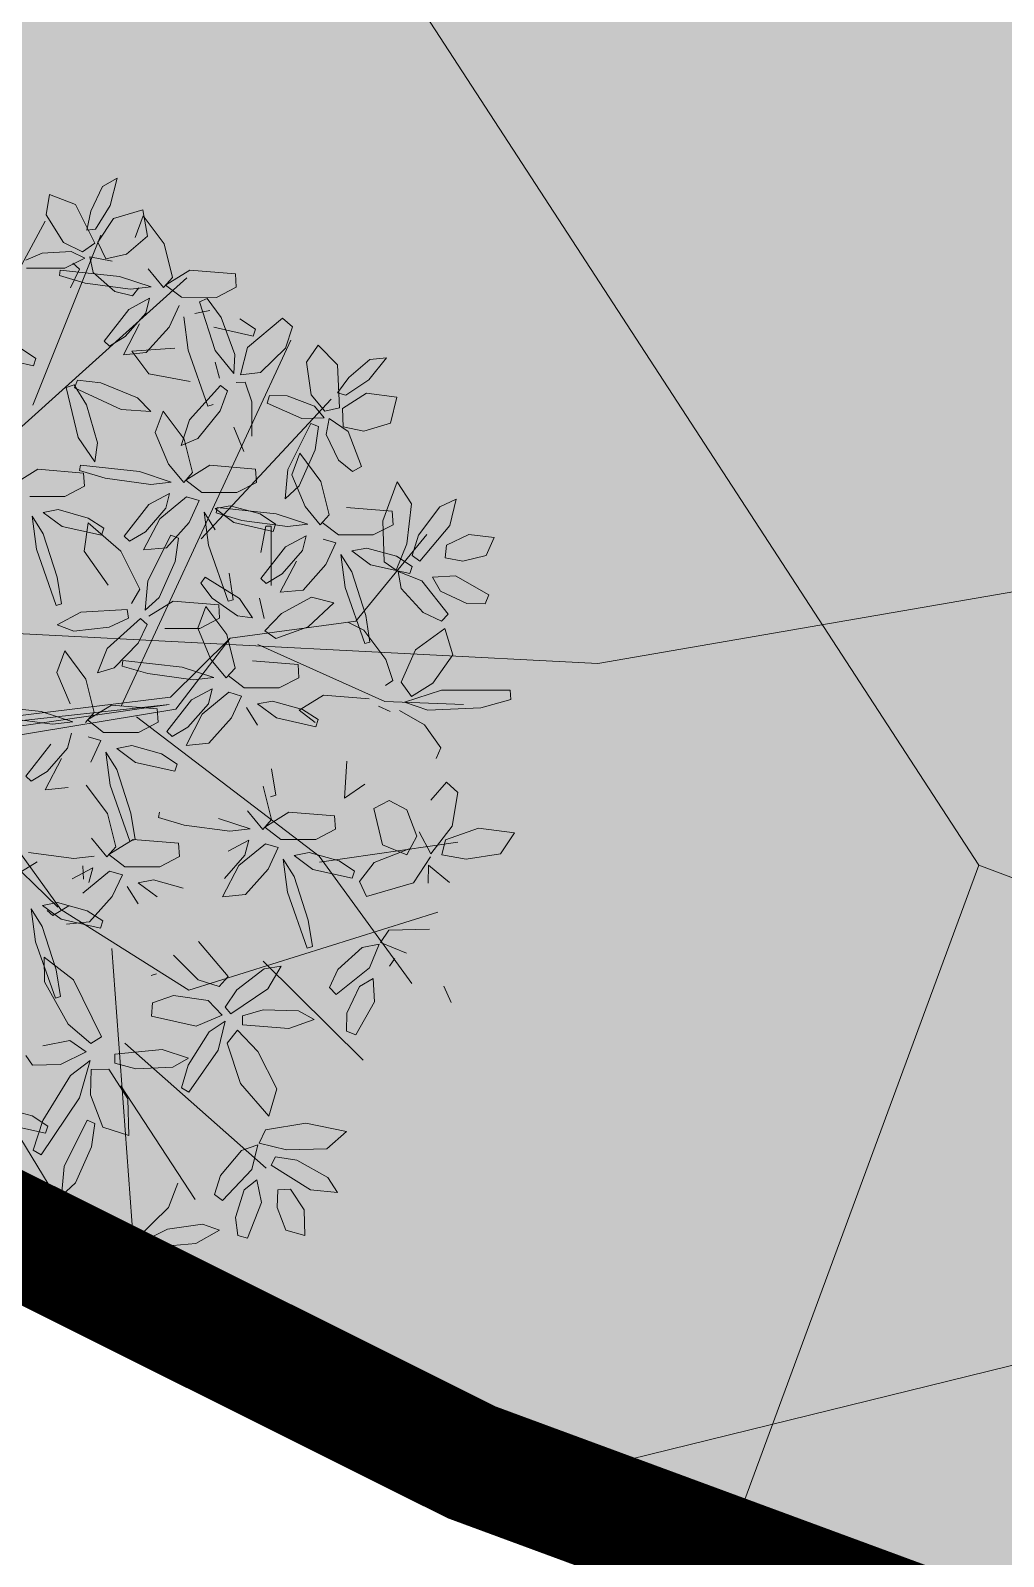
# Model space of a CAD drawing. Header units: inches. Extents: x 218980 to 233865, y 587194 to 599270.
# Drawn here: x 219055.71 to 219063.72, y 587347.69 to 587360.26 of the extents above; entities that cross this region are included whole.
import ezdxf

# ---------------------------------------------------------------- set-up
doc = ezdxf.new("R2010")
doc.units = ezdxf.units.IN
doc.header["$MEASUREMENT"] = 0
for name, pattern in [('01', [0]), ('DASHDOT2', [0.5, 0.25, -0.125, 0, -0.125]), ('State_Boundary_2', [13.5, 5, -1.6, 0.3, -1.6, 5])]:
    doc.linetypes.add(name, pattern=pattern)
doc.layers.get('0').update_dxf_attribs({"lineweight": 0})
for name, color, linetype, lineweight in [('Minor Contour', 250, 'Continuous', 0), ('Planning Boundary', 222, '01', 0), ('Proposed Urban Design', 250, 'Continuous', 0), ('Town Boundary', 220, 'DASHDOT2', 30)]:
    doc.layers.add(name, color=color, linetype=linetype, lineweight=lineweight)
doc.layers.add('Open Space Within Settlement Active', color=7, linetype='01', lineweight=0, true_color=0xb1d336)
doc.layers.add('Open Space Within Settlement Passive', color=7, linetype='01', lineweight=0, true_color=0xcbe279)

# ---------------------------------------------------------------- blocks, each defined once
blk = doc.blocks.new('tree2')
at = {"color": 60}
for p, q in [((325198.994, 3048397.478), (325198.897, 3048397.273)), ((325199.115, 3048397.546), (325198.994, 3048397.478)), ((325199.057, 3048397.322), (325199.115, 3048397.546)), ((325198.529, 3048397.245), (325198.558, 3048397.412)), ((325198.558, 3048397.412), (325198.771, 3048397.329)), ((325198.672, 3048397.017), (325198.529, 3048397.245)), ((325198.771, 3048397.329), (325198.929, 3048397.012)), ((325198.897, 3048397.273), (325198.863, 3048397.119)), ((325198.935, 3048397.127), (325199.057, 3048397.322)), ((325199.084, 3048397.215), (325199.325, 3048397.285)), ((325199.327, 3048397.235), (325199.262, 3048397.058)), ((325199.325, 3048397.285), (325199.364, 3048397.068)), ((325199.501, 3048397.004), (325199.327, 3048397.235)), ((325198.863, 3048397.119), (325198.935, 3048397.127)), ((325198.954, 3048397.018), (325199.084, 3048397.215)), ((325198.83, 3048396.94), (325198.672, 3048397.017)), ((325198.929, 3048397.012), (325198.83, 3048396.94)), ((325199.021, 3048396.882), (325198.954, 3048397.018)), ((325199.364, 3048397.068), (325199.192, 3048396.919)), ((325199.569, 3048396.729), (325199.501, 3048397.004)), ((325198.362, 3048396.87), (325198.496, 3048396.928)), ((325198.496, 3048396.928), (325198.736, 3048396.941)), ((325198.847, 3048396.887), (325198.682, 3048396.804)), ((325198.736, 3048396.941), (325198.847, 3048396.887)), ((325198.749, 3048396.846), (325198.804, 3048396.797)), ((325198.888, 3048396.898), (325199.074, 3048396.863)), ((325198.917, 3048396.768), (325198.888, 3048396.898)), ((325199.192, 3048396.919), (325199.021, 3048396.882)), ((325198.682, 3048396.804), (325198.368, 3048396.805)), ((325198.645, 3048396.789), (325198.639, 3048396.745)), ((325198.639, 3048396.745), (325198.85, 3048396.682)), ((325199.132, 3048396.737), (325198.645, 3048396.789)), ((325198.804, 3048396.797), (325198.731, 3048396.642)), ((325199.096, 3048396.614), (325198.917, 3048396.768)), ((325199.393, 3048396.651), (325199.132, 3048396.737)), ((325199.37, 3048396.799), (325199.496, 3048396.647)), ((325199.496, 3048396.647), (325199.569, 3048396.729)), ((325199.512, 3048396.666), (325199.711, 3048396.789)), ((325199.711, 3048396.789), (325200.087, 3048396.758)), ((325198.85, 3048396.682), (325199.224, 3048396.632)), ((325199.24, 3048396.576), (325199.096, 3048396.614)), ((325199.224, 3048396.632), (325199.393, 3048396.651)), ((325199.292, 3048396.644), (325199.24, 3048396.576)), ((325199.644, 3048396.565), (325199.512, 3048396.666)), ((325199.38, 3048396.557), (325199.211, 3048396.466)), ((325199.349, 3048396.435), (325199.38, 3048396.557)), ((325199.541, 3048396.319), (325199.624, 3048396.498)), ((325199.932, 3048396.564), (325199.644, 3048396.565)), ((325199.791, 3048396.529), (325199.855, 3048396.555)), ((325199.211, 3048396.466), (325199.006, 3048396.205)), ((325199.299, 3048396.348), (325199.165, 3048396.092)), ((325199.181, 3048396.242), (325199.349, 3048396.435)), ((325199.878, 3048396.456), (325199.754, 3048396.432)), ((325199.05, 3048396.163), (325199.181, 3048396.242)), ((325199.353, 3048396.11), (325199.541, 3048396.319)), ((325198.445, 3048396.06), (325198.317, 3048396.145)), ((325199.006, 3048396.205), (325199.05, 3048396.163)), ((325199.165, 3048396.092), (325199.353, 3048396.11)), ((325199.59, 3048396.146), (325199.235, 3048396.122)), ((325199.235, 3048396.122), (325199.374, 3048395.935)), ((325198.102, 3048396.075), (325198.426, 3048396.002)), ((325198.426, 3048396.002), (325198.445, 3048396.06)), ((325198.694, 3048395.823), (325198.76, 3048395.845)), ((325198.76, 3048395.845), (325198.862, 3048395.68)), ((325198.764, 3048395.819), (325198.788, 3048395.884)), ((325198.788, 3048395.884), (325198.98, 3048395.862)), ((325198.98, 3048395.862), (325199.281, 3048395.738)), ((325198.792, 3048395.412), (325198.694, 3048395.823)), ((325199.147, 3048395.64), (325198.764, 3048395.819)), ((325198.862, 3048395.68), (325198.952, 3048395.367)), ((325198.93, 3048395.211), (325198.792, 3048395.412)), ((325198.952, 3048395.367), (325198.93, 3048395.211)), ((325198.263, 3048395.027), (325198.462, 3048395.149)), ((325198.462, 3048395.149), (325198.838, 3048395.118)), ((325198.811, 3048395.182), (325198.804, 3048395.138)), ((325198.683, 3048394.925), (325198.395, 3048394.925)), ((325198.415, 3048394.763), (325198.45, 3048394.491)), ((325198.505, 3048394.619), (325198.415, 3048394.763)), ((325198.629, 3048394.817), (325198.505, 3048394.792)), ((325198.621, 3048394.26), (325198.505, 3048394.619)), ((325198.655, 3048394.042), (325198.621, 3048394.26))]:
    blk.add_line(p, q, dxfattribs=at)
at = {"color": 44}
for p, q in [((325197.484, 3048395.268), (325198.521, 3048397.192)), ((325198.421, 3048395.678), (325198.98, 3048397.077)), ((325197.575, 3048394.824), (325199.687, 3048396.726)), ((325199.149, 3048393.204), (325200.544, 3048396.213)), ((325199.805, 3048394.577), (325200.876, 3048395.727)), ((325201.078, 3048393.9), (325201.664, 3048394.611)), ((325200.044, 3048393.76), (325201.078, 3048393.9)), ((325199.552, 3048393.272), (325200.044, 3048393.76)), ((325199.597, 3048393.173), (325200.044, 3048393.76)), ((325200.273, 3048393.706), (325201.319, 3048393.236)), ((325197.586, 3048392.932), (325199.543, 3048393.213)), ((325199.543, 3048393.213), (325197.609, 3048393)), ((325197.629, 3048393.038), (325199.552, 3048393.272)), ((325197.687, 3048392.859), (325199.597, 3048393.173)), ((325199.273, 3048393.11), (325200.778, 3048391.963)), ((325197.687, 3048392.859), (325198.65, 3048391.525)), ((325197.445, 3048392.685), (325198.626, 3048391.544)), ((325200.78, 3048391.915), (325201.918, 3048392.078)), ((325200.778, 3048391.963), (325201.54, 3048390.915)), ((325198.65, 3048391.525), (325199.705, 3048390.862)), ((325199.705, 3048390.862), (325201.753, 3048391.502)), ((325197.325, 3048391.271), (325198.919, 3048388.652)), ((325199.07, 3048391.205), (325199.248, 3048388.777)), ((325200.315, 3048391.099), (325201.138, 3048390.285)), ((325199.176, 3048390.423), (325200.342, 3048389.394)), ((325199.143, 3048390.073), (325199.757, 3048389.138))]:
    blk.add_line(p, q, dxfattribs=at)
at = {"color": 62}
for p, q in [((325200.087, 3048396.758), (325200.094, 3048396.648)), ((325200.094, 3048396.648), (325199.932, 3048396.564)), ((325199.921, 3048396.126), (325199.791, 3048396.529)), ((325199.855, 3048396.555), (325199.97, 3048396.399)), ((325199.664, 3048396.403), (325199.699, 3048396.131)), ((325199.97, 3048396.399), (325200.084, 3048396.094)), ((325200.252, 3048396.304), (325200.124, 3048396.388)), ((325200.186, 3048396.153), (325200.476, 3048396.394)), ((325200.476, 3048396.394), (325200.557, 3048396.321)), ((325199.909, 3048396.318), (325200.233, 3048396.245)), ((325200.233, 3048396.245), (325200.252, 3048396.304)), ((325200.557, 3048396.321), (325200.501, 3048396.147)), ((325199.699, 3048396.131), (325199.861, 3048395.669)), ((325200.075, 3048395.937), (325199.921, 3048396.126)), ((325200.084, 3048396.094), (325200.075, 3048395.937)), ((325200.13, 3048395.926), (325200.186, 3048396.153)), ((325200.501, 3048396.147), (325200.295, 3048395.946)), ((325200.674, 3048396.03), (325200.768, 3048396.171)), ((325200.768, 3048396.171), (325200.929, 3048396.009)), ((325199.956, 3048395.9), (325199.921, 3048396.032)), ((325200.711, 3048395.763), (325200.674, 3048396.03)), ((325200.929, 3048396.009), (325200.944, 3048395.655)), ((325201.194, 3048396.054), (325201.021, 3048395.906)), ((325201.187, 3048395.886), (325201.331, 3048396.067)), ((325201.331, 3048396.067), (325201.194, 3048396.054)), ((325199.374, 3048395.935), (325199.714, 3048395.872)), ((325199.709, 3048395.557), (325199.964, 3048395.84)), ((325199.964, 3048395.84), (325200.023, 3048395.796)), ((325200.094, 3048395.863), (325200.167, 3048395.866)), ((325200.295, 3048395.946), (325200.13, 3048395.926)), ((325200.167, 3048395.866), (325200.223, 3048395.705)), ((325201.021, 3048395.906), (325200.928, 3048395.779)), ((325200.997, 3048395.758), (325201.187, 3048395.886)), ((325199.281, 3048395.738), (325199.39, 3048395.624)), ((325200.023, 3048395.796), (325199.961, 3048395.631)), ((325200.348, 3048395.694), (325200.368, 3048395.756)), ((325200.368, 3048395.756), (325200.514, 3048395.754)), ((325200.514, 3048395.754), (325200.739, 3048395.668)), ((325200.825, 3048395.629), (325200.711, 3048395.763)), ((325200.928, 3048395.779), (325200.997, 3048395.758)), ((325200.969, 3048395.65), (325201.168, 3048395.777)), ((325201.168, 3048395.777), (325201.417, 3048395.743)), ((325201.417, 3048395.743), (325201.364, 3048395.529)), ((325199.39, 3048395.624), (325199.147, 3048395.64)), ((325199.493, 3048395.628), (325199.428, 3048395.451)), ((325199.666, 3048395.397), (325199.493, 3048395.628)), ((325199.961, 3048395.631), (325199.777, 3048395.403)), ((325199.861, 3048395.669), (325199.904, 3048395.682)), ((325200.223, 3048395.705), (325200.224, 3048395.422)), ((325200.634, 3048395.566), (325200.348, 3048395.694)), ((325200.739, 3048395.668), (325200.818, 3048395.573)), ((325200.944, 3048395.655), (325200.825, 3048395.629)), ((325200.975, 3048395.499), (325200.969, 3048395.65)), ((325199.642, 3048395.345), (325199.709, 3048395.557)), ((325200.156, 3048395.296), (325200.074, 3048395.495)), ((325200.519, 3048395.148), (325200.708, 3048395.527)), ((325200.818, 3048395.573), (325200.634, 3048395.566)), ((325200.708, 3048395.527), (325200.772, 3048395.501)), ((325200.772, 3048395.501), (325200.745, 3048395.309)), ((325200.834, 3048395.436), (325200.86, 3048395.567)), ((325200.86, 3048395.567), (325201.016, 3048395.46)), ((325201.146, 3048395.463), (325200.975, 3048395.499)), ((325201.364, 3048395.529), (325201.146, 3048395.463)), ((325199.428, 3048395.451), (325199.536, 3048395.192)), ((325199.777, 3048395.403), (325199.642, 3048395.345)), ((325199.735, 3048395.122), (325199.666, 3048395.397)), ((325200.935, 3048395.223), (325200.834, 3048395.436)), ((325201.016, 3048395.46), (325201.126, 3048395.171)), ((325200.618, 3048395.281), (325200.553, 3048395.103)), ((325200.745, 3048395.309), (325200.613, 3048395.012)), ((325200.791, 3048395.049), (325200.618, 3048395.281)), ((325201.051, 3048395.13), (325200.935, 3048395.223)), ((325198.804, 3048395.138), (325199.016, 3048395.075)), ((325199.298, 3048395.13), (325198.811, 3048395.182)), ((325198.838, 3048395.118), (325198.845, 3048395.009)), ((325199.559, 3048395.044), (325199.298, 3048395.13)), ((325199.536, 3048395.192), (325199.662, 3048395.04)), ((325199.662, 3048395.04), (325199.735, 3048395.122)), ((325199.678, 3048395.059), (325199.877, 3048395.182)), ((325199.877, 3048395.182), (325200.253, 3048395.151)), ((325200.253, 3048395.151), (325200.26, 3048395.041)), ((325200.496, 3048394.906), (325200.519, 3048395.148)), ((325200.553, 3048395.103), (325200.661, 3048394.844)), ((325201.126, 3048395.171), (325201.051, 3048395.13)), ((325198.845, 3048395.009), (325198.683, 3048394.925)), ((325199.016, 3048395.075), (325199.39, 3048395.025)), ((325199.39, 3048395.025), (325199.559, 3048395.044)), ((325199.81, 3048394.958), (325199.678, 3048395.059)), ((325200.26, 3048395.041), (325200.098, 3048394.957)), ((325200.613, 3048395.012), (325200.496, 3048394.906)), ((325201.302, 3048394.724), (325201.418, 3048395.046)), ((325201.418, 3048395.046), (325201.538, 3048394.866)), ((325199.376, 3048394.859), (325199.172, 3048394.598)), ((325199.546, 3048394.95), (325199.376, 3048394.859)), ((325199.684, 3048394.922), (325199.465, 3048394.741)), ((325199.515, 3048394.828), (325199.546, 3048394.95)), ((325199.789, 3048394.891), (325199.684, 3048394.922)), ((325199.706, 3048394.712), (325199.789, 3048394.891)), ((325200.098, 3048394.957), (325199.81, 3048394.958)), ((325200.044, 3048394.849), (325199.92, 3048394.825)), ((325199.936, 3048394.834), (325199.929, 3048394.79)), ((325200.423, 3048394.782), (325199.936, 3048394.834)), ((325200.29, 3048394.781), (325200.044, 3048394.849)), ((325201.002, 3048394.834), (325201.378, 3048394.803)), ((325201.538, 3048394.866), (325201.5, 3048394.535)), ((325201.596, 3048394.607), (325201.771, 3048394.841)), ((325201.771, 3048394.841), (325201.906, 3048394.903)), ((325201.906, 3048394.903), (325201.852, 3048394.686)), ((325198.505, 3048394.792), (325198.66, 3048394.678)), ((325198.875, 3048394.748), (325198.629, 3048394.817)), ((325198.874, 3048394.708), (325198.842, 3048394.476)), ((325199.145, 3048394.476), (325198.874, 3048394.708)), ((325199.003, 3048394.664), (325198.875, 3048394.748)), ((325199.465, 3048394.741), (325199.331, 3048394.485)), ((325199.347, 3048394.635), (325199.515, 3048394.828)), ((325199.519, 3048394.503), (325199.706, 3048394.712)), ((325199.83, 3048394.796), (325199.865, 3048394.524)), ((325199.92, 3048394.652), (325199.83, 3048394.796)), ((325199.92, 3048394.825), (325200.075, 3048394.711)), ((325199.929, 3048394.79), (325200.141, 3048394.727)), ((325200.075, 3048394.711), (325200.399, 3048394.638)), ((325200.141, 3048394.727), (325200.515, 3048394.677)), ((325200.418, 3048394.697), (325200.29, 3048394.781)), ((325200.684, 3048394.697), (325200.423, 3048394.782)), ((325201.378, 3048394.803), (325201.385, 3048394.693)), ((325198.66, 3048394.678), (325198.984, 3048394.606)), ((325198.984, 3048394.606), (325199.003, 3048394.664)), ((325199.172, 3048394.598), (325199.216, 3048394.556)), ((325199.216, 3048394.556), (325199.347, 3048394.635)), ((325199.367, 3048394.23), (325199.555, 3048394.608)), ((325199.555, 3048394.608), (325199.619, 3048394.582)), ((325199.619, 3048394.582), (325199.592, 3048394.39)), ((325200.337, 3048394.682), (325200.297, 3048394.465)), ((325200.382, 3048394.68), (325200.337, 3048394.682)), ((325200.399, 3048394.638), (325200.418, 3048394.697)), ((325200.515, 3048394.677), (325200.684, 3048394.697)), ((325201.385, 3048394.693), (325201.223, 3048394.609)), ((325201.543, 3048394.438), (325201.596, 3048394.607)), ((325201.852, 3048394.686), (325201.607, 3048394.394)), ((325201.825, 3048394.524), (325202.009, 3048394.611)), ((325202.009, 3048394.611), (325202.219, 3048394.588)), ((325202.219, 3048394.588), (325202.153, 3048394.44)), ((325198.45, 3048394.491), (325198.612, 3048394.029)), ((325198.842, 3048394.476), (325199.041, 3048394.194)), ((325199.3, 3048394.163), (325199.145, 3048394.476)), ((325199.331, 3048394.485), (325199.519, 3048394.503)), ((325199.865, 3048394.524), (325200.027, 3048394.062)), ((325200.501, 3048394.511), (325200.297, 3048394.25)), ((325201.815, 3048394.42), (325201.825, 3048394.524)), ((325199.592, 3048394.39), (325199.46, 3048394.093)), ((325201.607, 3048394.394), (325201.543, 3048394.438)), ((325201.959, 3048394.394), (325201.815, 3048394.42)), ((325202.153, 3048394.44), (325201.959, 3048394.394)), ((325199.344, 3048393.988), (325199.367, 3048394.23)), ((325199.839, 3048394.26), (325199.802, 3048394.212)), ((325199.802, 3048394.212), (325199.895, 3048394.089)), ((325200.12, 3048394.084), (325199.839, 3048394.26)), ((325200.07, 3048394.075), (325200.035, 3048394.293)), ((325200.297, 3048394.25), (325200.341, 3048394.208)), ((325201.71, 3048394.261), (325201.9, 3048394.271)), ((325201.9, 3048394.271), (325202.173, 3048394.116)), ((325199.233, 3048394.045), (325199.3, 3048394.163)), ((325199.46, 3048394.093), (325199.344, 3048393.988)), ((325199.895, 3048394.089), (325200.104, 3048393.943)), ((325202.173, 3048394.116), (325202.143, 3048394.041)), ((325198.612, 3048394.029), (325198.655, 3048394.042)), ((325198.62, 3048393.868), (325198.816, 3048393.973)), ((325198.816, 3048393.973), (325199.196, 3048393.996)), ((325199.196, 3048393.996), (325199.207, 3048393.923)), ((325199.375, 3048393.941), (325199.574, 3048394.063)), ((325199.574, 3048394.063), (325199.95, 3048394.032)), ((325199.843, 3048394.02), (325199.778, 3048393.842)), ((325200.016, 3048393.789), (325199.843, 3048394.02)), ((325199.95, 3048394.032), (325199.957, 3048393.923)), ((325200.027, 3048394.062), (325200.07, 3048394.075)), ((325202.143, 3048394.041), (325201.993, 3048394.043)), ((325198.757, 3048393.815), (325198.62, 3048393.868)), ((325199.048, 3048393.848), (325198.757, 3048393.815)), ((325199.033, 3048393.673), (325199.305, 3048393.921)), ((325199.207, 3048393.923), (325199.048, 3048393.848)), ((325199.36, 3048393.872), (325199.287, 3048393.717)), ((325199.305, 3048393.921), (325199.36, 3048393.872)), ((325199.795, 3048393.839), (325199.507, 3048393.839)), ((325199.957, 3048393.923), (325199.795, 3048393.839)), ((325199.287, 3048393.717), (325199.089, 3048393.515)), ((325198.683, 3048393.654), (325198.618, 3048393.476)), ((325198.857, 3048393.422), (325198.683, 3048393.654)), ((325198.952, 3048393.473), (325199.033, 3048393.673)), ((325198.618, 3048393.476), (325198.727, 3048393.217)), ((325199.089, 3048393.515), (325198.952, 3048393.473)), ((325199.161, 3048393.574), (325199.154, 3048393.529)), ((325199.154, 3048393.529), (325199.366, 3048393.467)), ((325199.648, 3048393.521), (325199.161, 3048393.574)), ((325199.366, 3048393.467), (325199.74, 3048393.417)), ((325198.926, 3048393.147), (325198.857, 3048393.422)), ((325198.489, 3048393.155), (325198.002, 3048393.207)), ((325198.869, 3048393.085), (325199.068, 3048393.207)), ((325199.068, 3048393.207), (325199.444, 3048393.176)), ((325198.207, 3048393.1), (325198.581, 3048393.051)), ((325198.749, 3048393.07), (325198.489, 3048393.155)), ((325198.852, 3048393.065), (325198.926, 3048393.147)), ((325199.001, 3048392.983), (325198.869, 3048393.085)), ((325199.444, 3048393.176), (325199.451, 3048393.067)), ((325198.581, 3048393.051), (325198.749, 3048393.07)), ((325198.705, 3048392.853), (325198.737, 3048392.976)), ((325199.289, 3048392.983), (325199.001, 3048392.983)), ((325199.451, 3048393.067), (325199.289, 3048392.983)), ((325198.98, 3048392.916), (325198.875, 3048392.947)), ((325198.897, 3048392.737), (325198.98, 3048392.916)), ((325199.235, 3048392.875), (325199.111, 3048392.851)), ((325199.02, 3048392.821), (325199.056, 3048392.549)), ((325199.11, 3048392.677), (325199.02, 3048392.821))]:
    blk.add_line(p, q, dxfattribs=at)
at = {"color": 64}
for p, q in [((325200.86, 3048394.774), (325200.791, 3048395.049)), ((325200.661, 3048394.844), (325200.786, 3048394.692)), ((325200.786, 3048394.692), (325200.86, 3048394.774)), ((325200.935, 3048394.61), (325200.803, 3048394.711)), ((325201.311, 3048394.387), (325201.302, 3048394.724)), ((325200.381, 3048394.191), (325200.382, 3048394.68)), ((325200.671, 3048394.602), (325200.501, 3048394.511)), ((325200.64, 3048394.48), (325200.671, 3048394.602)), ((325201.223, 3048394.609), (325200.935, 3048394.61)), ((325200.472, 3048394.288), (325200.64, 3048394.48)), ((325200.914, 3048394.543), (325200.809, 3048394.574)), ((325200.831, 3048394.364), (325200.914, 3048394.543)), ((325201.169, 3048394.501), (325201.045, 3048394.477)), ((325201.045, 3048394.477), (325201.2, 3048394.363)), ((325201.415, 3048394.433), (325201.169, 3048394.501)), ((325201.5, 3048394.535), (325201.412, 3048394.319)), ((325200.59, 3048394.393), (325200.456, 3048394.137)), ((325200.644, 3048394.155), (325200.831, 3048394.364)), ((325200.955, 3048394.448), (325200.99, 3048394.176)), ((325201.045, 3048394.304), (325200.955, 3048394.448)), ((325201.2, 3048394.363), (325201.524, 3048394.291)), ((325201.412, 3048394.319), (325201.311, 3048394.387)), ((325201.543, 3048394.349), (325201.415, 3048394.433)), ((325201.524, 3048394.291), (325201.543, 3048394.349)), ((325200.341, 3048394.208), (325200.472, 3048394.288)), ((325201.16, 3048393.945), (325201.045, 3048394.304)), ((325201.427, 3048394.308), (325201.621, 3048394.23)), ((325201.452, 3048394.168), (325201.427, 3048394.308)), ((325201.621, 3048394.23), (325201.84, 3048393.956)), ((325201.776, 3048394.146), (325201.71, 3048394.261)), ((325200.229, 3048393.925), (325200.12, 3048394.084)), ((325200.287, 3048394.088), (325200.324, 3048393.922)), ((325200.456, 3048394.137), (325200.644, 3048394.155)), ((325200.714, 3048394.095), (325200.468, 3048393.961)), ((325200.898, 3048394.05), (325200.714, 3048394.095)), ((325200.99, 3048394.176), (325201.152, 3048393.714)), ((325201.634, 3048393.969), (325201.452, 3048394.168)), ((325201.993, 3048394.043), (325201.776, 3048394.146)), ((325200.468, 3048393.961), (325200.33, 3048393.82)), ((325200.686, 3048393.852), (325200.898, 3048394.05)), ((325201.783, 3048393.898), (325201.634, 3048393.969)), ((325201.84, 3048393.956), (325201.783, 3048393.898)), ((325199.778, 3048393.842), (325199.886, 3048393.583)), ((325200.104, 3048393.943), (325200.229, 3048393.925)), ((325200.419, 3048393.755), (325200.686, 3048393.852)), ((325201.146, 3048393.824), (325201.012, 3048393.891)), ((325201.195, 3048393.727), (325201.16, 3048393.945)), ((325201.569, 3048393.663), (325201.813, 3048393.839)), ((325201.813, 3048393.839), (325201.877, 3048393.622)), ((325200.085, 3048393.513), (325200.016, 3048393.789)), ((325200.33, 3048393.82), (325200.419, 3048393.755)), ((325201.326, 3048393.582), (325201.146, 3048393.824)), ((325201.152, 3048393.714), (325201.195, 3048393.727)), ((325199.886, 3048393.583), (325200.012, 3048393.431)), ((325201.384, 3048393.41), (325201.326, 3048393.582)), ((325201.453, 3048393.397), (325201.569, 3048393.663)), ((325201.877, 3048393.622), (325201.712, 3048393.389)), ((325199.909, 3048393.436), (325199.648, 3048393.521)), ((325200.012, 3048393.431), (325200.085, 3048393.513)), ((325200.227, 3048393.573), (325200.603, 3048393.543)), ((325200.603, 3048393.543), (325200.61, 3048393.433)), ((325199.896, 3048393.342), (325199.727, 3048393.251)), ((325199.74, 3048393.417), (325199.909, 3048393.436)), ((325199.865, 3048393.219), (325199.896, 3048393.342)), ((325200.16, 3048393.349), (325200.028, 3048393.451)), ((325200.448, 3048393.349), (325200.16, 3048393.349)), ((325200.61, 3048393.433), (325200.448, 3048393.349)), ((325201.324, 3048393.369), (325201.384, 3048393.41)), ((325201.537, 3048393.279), (325201.453, 3048393.397)), ((325201.479, 3048393.231), (325201.785, 3048393.33)), ((325201.712, 3048393.389), (325201.537, 3048393.279)), ((325201.785, 3048393.33), (325202.349, 3048393.33)), ((325202.349, 3048393.33), (325202.354, 3048393.253)), ((325199.727, 3048393.251), (325199.522, 3048392.99)), ((325199.697, 3048393.027), (325199.865, 3048393.219)), ((325200.034, 3048393.313), (325199.815, 3048393.133)), ((325200.139, 3048393.282), (325200.034, 3048393.313)), ((325200.056, 3048393.103), (325200.139, 3048393.282)), ((325200.394, 3048393.241), (325200.27, 3048393.217)), ((325200.27, 3048393.217), (325200.425, 3048393.103)), ((325200.64, 3048393.172), (325200.394, 3048393.241)), ((325200.613, 3048393.167), (325200.812, 3048393.29)), ((325200.812, 3048393.29), (325201.188, 3048393.259)), ((325201.319, 3048393.236), (325201.964, 3048393.213)), ((325201.673, 3048393.167), (325201.479, 3048393.231)), ((325202.354, 3048393.253), (325202.107, 3048393.184)), ((325199.815, 3048393.133), (325199.681, 3048392.876)), ((325199.869, 3048392.894), (325200.056, 3048393.103)), ((325200.27, 3048393.043), (325200.18, 3048393.187)), ((325200.425, 3048393.103), (325200.749, 3048393.03)), ((325200.745, 3048393.065), (325200.613, 3048393.167)), ((325200.768, 3048393.088), (325200.64, 3048393.172)), ((325200.749, 3048393.03), (325200.768, 3048393.088)), ((325201.266, 3048393.2), (325201.362, 3048393.156)), ((325201.645, 3048393.046), (325201.438, 3048393.162)), ((325202.107, 3048393.184), (325201.673, 3048393.167)), ((325199.522, 3048392.99), (325199.566, 3048392.948)), ((325199.566, 3048392.948), (325199.697, 3048393.027)), ((325201.778, 3048392.857), (325201.645, 3048393.046)), ((325198.567, 3048392.885), (325198.362, 3048392.623)), ((325198.538, 3048392.661), (325198.705, 3048392.853)), ((325199.111, 3048392.851), (325199.266, 3048392.736)), ((325199.48, 3048392.806), (325199.235, 3048392.875)), ((325199.681, 3048392.876), (325199.869, 3048392.894)), ((325201.741, 3048392.767), (325201.778, 3048392.857)), ((325198.656, 3048392.767), (325198.522, 3048392.51)), ((325199.266, 3048392.736), (325199.59, 3048392.664)), ((325199.608, 3048392.722), (325199.48, 3048392.806)), ((325199.59, 3048392.664), (325199.608, 3048392.722)), ((325198.362, 3048392.623), (325198.407, 3048392.582)), ((325198.407, 3048392.582), (325198.538, 3048392.661)), ((325199.226, 3048392.318), (325199.11, 3048392.677)), ((325201.697, 3048392.424), (325201.825, 3048392.574)), ((325201.825, 3048392.574), (325201.92, 3048392.489)), ((325198.522, 3048392.51), (325198.71, 3048392.528)), ((325199.034, 3048392.316), (325198.86, 3048392.548)), ((325199.056, 3048392.549), (325199.218, 3048392.087)), ((325201.92, 3048392.489), (325201.872, 3048392.212)), ((325199.462, 3048392.326), (325199.455, 3048392.282)), ((325201.354, 3048392.421), (325201.5, 3048392.345)), ((325199.102, 3048392.041), (325199.034, 3048392.316)), ((325199.261, 3048392.1), (325199.226, 3048392.318)), ((325199.455, 3048392.282), (325199.667, 3048392.219)), ((325199.667, 3048392.219), (325200.041, 3048392.17)), ((325198.903, 3048392.111), (325199.029, 3048391.959)), ((325199.046, 3048391.978), (325199.245, 3048392.101)), ((325199.218, 3048392.087), (325199.261, 3048392.1)), ((325199.245, 3048392.101), (325199.62, 3048392.07)), ((325199.62, 3048392.07), (325199.627, 3048391.96)), ((325201.817, 3048392.099), (325202.09, 3048392.194)), ((325202.09, 3048392.194), (325202.384, 3048392.155)), ((325202.384, 3048392.155), (325202.269, 3048391.982)), ((325198.383, 3048391.994), (325198.757, 3048391.944)), ((325198.757, 3048391.944), (325198.926, 3048391.964)), ((325199.029, 3048391.959), (325199.102, 3048392.041)), ((325199.177, 3048391.877), (325199.046, 3048391.978)), ((325199.627, 3048391.96), (325199.466, 3048391.876)), ((325202.269, 3048391.982), (325201.987, 3048391.938)), ((325198.256, 3048391.793), (325198.455, 3048391.916)), ((325198.914, 3048391.869), (325198.744, 3048391.778)), ((325198.831, 3048391.885), (325198.838, 3048391.775)), ((325199.052, 3048391.841), (325198.832, 3048391.66)), ((325198.882, 3048391.747), (325198.914, 3048391.869)), ((325199.157, 3048391.81), (325199.052, 3048391.841)), ((325199.466, 3048391.876), (325199.177, 3048391.877)), ((325199.074, 3048391.631), (325199.157, 3048391.81)), ((325199.287, 3048391.571), (325199.197, 3048391.715)), ((325199.412, 3048391.768), (325199.287, 3048391.744)), ((325199.287, 3048391.744), (325199.443, 3048391.63)), ((325199.657, 3048391.7), (325199.412, 3048391.768)), ((325198.622, 3048391.583), (325198.498, 3048391.559)), ((325198.868, 3048391.515), (325198.622, 3048391.583)), ((325198.887, 3048391.422), (325199.074, 3048391.631)), ((325198.407, 3048391.53), (325198.443, 3048391.258)), ((325198.497, 3048391.386), (325198.407, 3048391.53)), ((325198.498, 3048391.559), (325198.653, 3048391.445)), ((325198.539, 3048391.517), (325198.584, 3048391.475)), ((325198.584, 3048391.475), (325198.715, 3048391.555)), ((325198.653, 3048391.445), (325198.977, 3048391.372)), ((325198.995, 3048391.431), (325198.868, 3048391.515)), ((325198.698, 3048391.404), (325198.887, 3048391.422)), ((325198.977, 3048391.372), (325198.995, 3048391.431))]:
    blk.add_line(p, q, dxfattribs=at)
at = {"color": 66}
for p, q in [((325200.985, 3048392.441), (325201.006, 3048392.746)), ((325200.42, 3048392.466), (325200.386, 3048392.684)), ((325200.386, 3048392.266), (325200.317, 3048392.541)), ((325200.377, 3048392.453), (325200.42, 3048392.466)), ((325201.153, 3048392.557), (325200.985, 3048392.441)), ((325200.187, 3048392.336), (325200.313, 3048392.184)), ((325200.329, 3048392.204), (325200.528, 3048392.326)), ((325200.528, 3048392.326), (325200.904, 3048392.295)), ((325201.227, 3048392.357), (325201.354, 3048392.421)), ((325201.298, 3048392.058), (325201.227, 3048392.357)), ((325201.5, 3048392.345), (325201.582, 3048392.128)), ((325200.21, 3048392.189), (325199.949, 3048392.274)), ((325200.313, 3048392.184), (325200.386, 3048392.266)), ((325200.461, 3048392.102), (325200.329, 3048392.204)), ((325200.904, 3048392.295), (325200.911, 3048392.186)), ((325201.872, 3048392.212), (325201.696, 3048391.983)), ((325200.197, 3048392.095), (325200.027, 3048392.004)), ((325200.041, 3048392.17), (325200.21, 3048392.189)), ((325200.166, 3048391.972), (325200.197, 3048392.095)), ((325200.749, 3048392.102), (325200.461, 3048392.102)), ((325200.911, 3048392.186), (325200.749, 3048392.102)), ((325201.582, 3048392.128), (325201.5, 3048391.974)), ((325201.696, 3048391.983), (325201.6, 3048392.164)), ((325201.788, 3048391.975), (325201.817, 3048392.099)), ((325199.998, 3048391.78), (325200.166, 3048391.972)), ((325200.335, 3048392.066), (325200.116, 3048391.886)), ((325200.44, 3048392.035), (325200.335, 3048392.066)), ((325200.357, 3048391.856), (325200.44, 3048392.035)), ((325200.695, 3048391.994), (325200.571, 3048391.97)), ((325200.571, 3048391.97), (325200.726, 3048391.855)), ((325200.941, 3048391.925), (325200.695, 3048391.994)), ((325201.231, 3048391.912), (325201.517, 3048392.023)), ((325201.5, 3048391.974), (325201.298, 3048392.058)), ((325201.695, 3048391.959), (325201.554, 3048391.743)), ((325201.987, 3048391.938), (325201.788, 3048391.975)), ((325200.116, 3048391.886), (325199.982, 3048391.629)), ((325200.17, 3048391.647), (325200.357, 3048391.856)), ((325200.481, 3048391.94), (325200.516, 3048391.668)), ((325200.571, 3048391.796), (325200.481, 3048391.94)), ((325200.726, 3048391.855), (325201.05, 3048391.783)), ((325201.069, 3048391.841), (325200.941, 3048391.925)), ((325201.05, 3048391.783), (325201.069, 3048391.841)), ((325201.109, 3048391.754), (325201.231, 3048391.912)), ((325201.674, 3048391.741), (325201.678, 3048391.89)), ((325201.678, 3048391.89), (325201.849, 3048391.746)), ((325200.686, 3048391.437), (325200.571, 3048391.796)), ((325201.167, 3048391.633), (325201.109, 3048391.754)), ((325201.554, 3048391.743), (325201.167, 3048391.633)), ((325199.982, 3048391.629), (325200.17, 3048391.647)), ((325200.516, 3048391.668), (325200.678, 3048391.206)), ((325198.613, 3048391.027), (325198.497, 3048391.386)), ((325200.721, 3048391.219), (325200.686, 3048391.437)), ((325201.282, 3048391.253), (325201.35, 3048391.355)), ((325201.35, 3048391.355), (325201.686, 3048391.363)), ((325198.443, 3048391.258), (325198.605, 3048390.796)), ((325200.678, 3048391.206), (325200.721, 3048391.219)), ((325200.931, 3048391.032), (325201.13, 3048391.213)), ((325201.13, 3048391.213), (325201.27, 3048391.239)), ((325201.27, 3048391.239), (325201.192, 3048391.044)), ((325201.497, 3048391.165), (325201.282, 3048391.253)), ((325198.512, 3048391.133), (325198.754, 3048390.945)), ((325198.515, 3048390.929), (325198.512, 3048391.133)), ((325201.356, 3048391.058), (325201.4, 3048391.122)), ((325198.648, 3048390.809), (325198.613, 3048391.027)), ((325198.754, 3048390.945), (325198.985, 3048390.477)), ((325199.394, 3048390.981), (325199.437, 3048390.994)), ((325200.861, 3048390.883), (325200.931, 3048391.032)), ((325201.192, 3048391.044), (325200.918, 3048390.825)), ((325201.108, 3048390.89), (325201.223, 3048390.956)), ((325201.223, 3048390.956), (325201.233, 3048390.765)), ((325198.712, 3048390.58), (325198.515, 3048390.929)), ((325200.918, 3048390.825), (325200.861, 3048390.883)), ((325201.005, 3048390.672), (325201.108, 3048390.89)), ((325201.803, 3048390.894), (325201.865, 3048390.759)), ((325198.605, 3048390.796), (325198.648, 3048390.809)), ((325198.896, 3048390.421), (325198.712, 3048390.58)), ((325198.725, 3048390.447), (325198.501, 3048390.403)), ((325198.858, 3048390.354), (325198.725, 3048390.447)), ((325198.985, 3048390.477), (325198.896, 3048390.421)), ((325198.361, 3048390.323), (325198.416, 3048390.243)), ((325198.647, 3048390.248), (325198.858, 3048390.354)), ((325198.416, 3048390.243), (325198.647, 3048390.248)), ((325198.731, 3048390.157), (325198.893, 3048390.282)), ((325198.503, 3048389.787), (325198.731, 3048390.157)), ((325198.414, 3048389.825), (325198.168, 3048389.893)), ((325198.542, 3048389.74), (325198.414, 3048389.825)), ((325198.523, 3048389.682), (325198.542, 3048389.74))]:
    blk.add_line(p, q, dxfattribs=at)
at = {"color": 68}
for p, q in [((325199.783, 3048391.26), (325200.027, 3048390.972)), ((325199.781, 3048390.945), (325199.577, 3048391.149)), ((325199.955, 3048390.89), (325199.781, 3048390.945)), ((325200.027, 3048390.972), (325199.955, 3048390.89)), ((325200.098, 3048390.864), (325200.323, 3048391.035)), ((325200.323, 3048391.035), (325200.464, 3048391.058)), ((325200.464, 3048391.058), (325200.355, 3048390.872)), ((325199.405, 3048390.757), (325199.577, 3048390.817)), ((325199.577, 3048390.817), (325199.862, 3048390.775)), ((325200.003, 3048390.721), (325200.098, 3048390.864)), ((325200.355, 3048390.872), (325200.05, 3048390.665)), ((325199.396, 3048390.647), (325199.405, 3048390.757)), ((325199.862, 3048390.775), (325199.978, 3048390.656)), ((325200.05, 3048390.665), (325200.003, 3048390.721)), ((325200.146, 3048390.649), (325200.315, 3048390.7)), ((325200.315, 3048390.7), (325200.608, 3048390.691)), ((325200.608, 3048390.691), (325200.736, 3048390.619)), ((325201.233, 3048390.765), (325201.078, 3048390.492)), ((325199.764, 3048390.563), (325199.396, 3048390.647)), ((325199.978, 3048390.656), (325199.764, 3048390.563)), ((325199.872, 3048390.517), (325200.002, 3048390.605)), ((325200.002, 3048390.605), (325199.945, 3048390.368)), ((325200.147, 3048390.576), (325200.146, 3048390.649)), ((325200.527, 3048390.544), (325200.147, 3048390.576)), ((325200.736, 3048390.619), (325200.527, 3048390.544)), ((325201.003, 3048390.523), (325201.005, 3048390.672)), ((325199.698, 3048390.242), (325199.872, 3048390.517)), ((325200.104, 3048390.532), (325200.021, 3048390.425)), ((325200.272, 3048390.357), (325200.104, 3048390.532)), ((325201.078, 3048390.492), (325201.003, 3048390.523)), ((325199.485, 3048390.373), (325199.094, 3048390.334)), ((325199.094, 3048390.334), (325199.094, 3048390.261)), ((325199.701, 3048390.301), (325199.485, 3048390.373)), ((325199.945, 3048390.368), (325199.704, 3048390.021)), ((325200.021, 3048390.425), (325200.129, 3048390.093)), ((325200.429, 3048390.049), (325200.272, 3048390.357)), ((325198.893, 3048390.282), (325198.804, 3048389.973)), ((325198.894, 3048390), (325198.9, 3048390.207)), ((325198.9, 3048390.207), (325199.045, 3048390.211)), ((325199.045, 3048390.211), (325199.201, 3048389.966)), ((325199.094, 3048390.261), (325199.269, 3048390.213)), ((325199.269, 3048390.213), (325199.571, 3048390.227)), ((325199.571, 3048390.227), (325199.701, 3048390.301)), ((325199.644, 3048390.056), (325199.698, 3048390.242)), ((325200.129, 3048390.093), (325200.364, 3048389.824)), ((325198.804, 3048389.973), (325198.489, 3048389.505)), ((325198.995, 3048389.734), (325198.894, 3048390)), ((325199.201, 3048389.966), (325199.211, 3048389.665)), ((325199.704, 3048390.021), (325199.644, 3048390.056)), ((325200.364, 3048389.824), (325200.429, 3048390.049)), ((325198.199, 3048389.755), (325198.523, 3048389.682)), ((325198.423, 3048389.544), (325198.503, 3048389.787)), ((325198.677, 3048389.41), (325198.866, 3048389.789)), ((325198.866, 3048389.789), (325198.93, 3048389.763)), ((325198.93, 3048389.763), (325198.903, 3048389.571)), ((325199.211, 3048389.665), (325198.995, 3048389.734)), ((325200.282, 3048389.602), (325200.335, 3048389.712)), ((325200.335, 3048389.712), (325200.667, 3048389.767)), ((325200.667, 3048389.767), (325201.002, 3048389.697)), ((325201.002, 3048389.697), (325200.84, 3048389.553)), ((325198.903, 3048389.571), (325198.771, 3048389.274)), ((325200.137, 3048389.541), (325200.272, 3048389.586)), ((325200.272, 3048389.586), (325200.222, 3048389.383)), ((325200.507, 3048389.545), (325200.282, 3048389.602)), ((325198.489, 3048389.505), (325198.423, 3048389.544)), ((325199.965, 3048389.334), (325200.137, 3048389.541)), ((325200.383, 3048389.419), (325200.417, 3048389.489)), ((325200.417, 3048389.489), (325200.592, 3048389.46)), ((325200.84, 3048389.553), (325200.507, 3048389.545)), ((325200.592, 3048389.46), (325200.848, 3048389.319)), ((325198.655, 3048389.168), (325198.677, 3048389.41)), ((325199.916, 3048389.177), (325199.965, 3048389.334)), ((325200.222, 3048389.383), (325199.981, 3048389.128)), ((325200.706, 3048389.217), (325200.383, 3048389.419)), ((325200.848, 3048389.319), (325200.928, 3048389.194)), ((325198.771, 3048389.274), (325198.655, 3048389.168)), ((325199.613, 3048389.272), (325199.537, 3048389.07)), ((325200.088, 3048388.988), (325200.16, 3048389.218)), ((325200.16, 3048389.218), (325200.265, 3048389.299)), ((325200.265, 3048389.299), (325200.301, 3048389.112)), ((325200.432, 3048389.071), (325200.437, 3048389.217)), ((325200.437, 3048389.217), (325200.541, 3048389.222)), ((325200.541, 3048389.222), (325200.653, 3048389.052)), ((325200.928, 3048389.194), (325200.706, 3048389.217)), ((325199.537, 3048389.07), (325199.272, 3048388.814)), ((325199.981, 3048389.128), (325199.916, 3048389.177)), ((325200.301, 3048389.112), (325200.186, 3048388.82)), ((325200.504, 3048388.886), (325200.432, 3048389.071)), ((325199.528, 3048388.894), (325199.817, 3048388.935)), ((325199.817, 3048388.935), (325199.956, 3048388.886)), ((325200.107, 3048388.84), (325200.088, 3048388.988)), ((325200.653, 3048389.052), (325200.659, 3048388.84)), ((325198.621, 3048388.794), (325198.781, 3048388.883)), ((325199.37, 3048388.814), (325199.528, 3048388.894)), ((325199.383, 3048388.743), (325199.37, 3048388.814)), ((325199.956, 3048388.886), (325199.763, 3048388.776)), ((325200.186, 3048388.82), (325200.107, 3048388.84)), ((325200.659, 3048388.84), (325200.504, 3048388.886)), ((325198.631, 3048388.685), (325198.621, 3048388.794)), ((325199.122, 3048388.638), (325199.236, 3048388.746)), ((325199.236, 3048388.746), (325199.22, 3048388.504)), ((325199.348, 3048388.693), (325199.284, 3048388.573)), ((325199.544, 3048388.549), (325199.348, 3048388.693)), ((325199.763, 3048388.776), (325199.383, 3048388.743)), ((325198.18, 3048388.637), (325198.472, 3048388.655)), ((325198.606, 3048388.596), (325198.405, 3048388.501)), ((325198.472, 3048388.655), (325198.606, 3048388.596)), ((325198.998, 3048388.337), (325199.122, 3048388.638)), ((325199.284, 3048388.573), (325199.448, 3048388.264)), ((325198.405, 3048388.501), (325198.024, 3048388.498)), ((325199.22, 3048388.504), (325199.041, 3048388.12)), ((325199.751, 3048388.272), (325199.544, 3048388.549)), ((325198.977, 3048388.144), (325198.998, 3048388.337)), ((325199.448, 3048388.264), (325199.726, 3048388.039)), ((325199.726, 3048388.039), (325199.751, 3048388.272)), ((325199.041, 3048388.12), (325198.977, 3048388.144))]:
    blk.add_line(p, q, dxfattribs=at)

msp = doc.modelspace()

# ---------------------------------------------------------------- hatches: boundary and pattern name
at = {"layer": 'Open Space Within Settlement Passive'}
h = msp.add_hatch(color=256, dxfattribs=at)
h.dxf.hatch_style = 1
h.paths.add_polyline_path([(219063.52, 587353.383), (219067.987, 587351.71), (219080.106, 587351.871), (219092.229, 587384.897), (219092.474, 587384.886), (219091.863, 587383.62), (219091.801, 587366.52), (219075.658, 587343.995), (219061.423, 587347.7)])
h = msp.add_hatch(color=256, dxfattribs=at)
h.dxf.hatch_style = 1
h.paths.add_polyline_path([(219038.837, 587384.825), (219045.874, 587380.495), (219063.52, 587353.383), (219061.423, 587347.7), (219038.086, 587359.082), (219026.788, 587368.102)])
at = {"layer": 'Proposed Urban Design', "true_color": 0xe8ffe0}
h = msp.add_hatch(color=7, dxfattribs=at)
h.paths.add_polyline_path([(219085.233, 587365.838, 0.12069), (219057.039, 587363.34), (219063.52, 587353.383), (219067.987, 587351.71), (219080.106, 587351.871)])
h.paths.add_polyline_path([(219075.903, 587357.992, -1), (219067.903, 587357.992, -1)], flags=16)

# ---------------------------------------------------------------- linework, layer by layer
at = {"layer": 'Minor Contour'}
for points in [[(219059.827, 587348.29), (219070.332, 587350.872), (219075.59, 587350.322), (219080.807, 587352.303), (219086.167, 587356.457), (219095.767, 587364.24), (219099.971, 587368.59), (219106.968, 587372.044), (219110.339, 587377.004), (219113.564, 587382.866)], [(219046.473, 587354.895), (219055.599, 587355.291), (219060.382, 587355.044), (219068.678, 587356.477), (219071.547, 587356.747), (219073.686, 587357.531), (219074.931, 587357.896), (219075.892, 587357.977), (219078.512, 587357.157), (219081.239, 587357.054), (219083.905, 587357.955), (219086.478, 587360.244), (219092.459, 587365.093), (219097.118, 587369.914), (219104.873, 587373.742), (219107.461, 587377.55), (219109.937, 587382.05)]]:
    msp.add_lwpolyline(points, dxfattribs=at)
at = {"layer": 'Open Space Within Settlement Active'}
msp.add_lwpolyline([(219046.505, 587395.466), (219026.788, 587368.102), (219038.086, 587359.082), (219059.345, 587348.467), (219066.33, 587345.89), (219075.658, 587343.995), (219091.801, 587366.52), (219091.863, 587383.62)], dxfattribs=at)
at = {"layer": 'Planning Boundary', "lineweight": 5, "const_width": 1}
msp.add_lwpolyline([(219180.099, 587615.206), (219179.48, 587586.322), (219133.366, 587559.17), (219091.397, 587544.284), (219048.906, 587533.2), (219016.853, 587502.186), (219012.006, 587498.151), (218982.942, 587477.15), (218980.217, 587473.076), (218991.841, 587441.632), (219001.372, 587412.667), (219011.65, 587392.01), (219013.407, 587378.786), (219038.086, 587359.082), (219059.345, 587348.467), (219066.33, 587345.89), (219084.986, 587342.099), (219126.328, 587356.355), (219182.073, 587360.455), (219185.948, 587349.321), (219219.5, 587319.342), (219222.284, 587310.428)], dxfattribs=at)
at = {"layer": 'Proposed Urban Design'}
msp.add_lwpolyline([(219045.874, 587380.495), (219063.52, 587353.383), (219067.987, 587351.71), (219080.106, 587351.871), (219092.229, 587384.897)], dxfattribs=at)
for points in [[(219063.52, 587353.383), (219067.987, 587351.71), (219080.106, 587351.871), (219092.229, 587384.897), (219092.474, 587384.886), (219091.863, 587383.62), (219091.801, 587366.52), (219075.658, 587343.995), (219061.423, 587347.7)], [(219038.837, 587384.825), (219045.874, 587380.495), (219063.52, 587353.383), (219061.423, 587347.7), (219038.086, 587359.082), (219026.788, 587368.102)]]:
    msp.add_lwpolyline(points, close=True, dxfattribs=at)
at = {"layer": 'Town Boundary', "linetype": 'State_Boundary_2'}
msp.add_lwpolyline([(219222.284, 587310.428), (219219.5, 587319.342), (219185.948, 587349.321), (219182.073, 587360.455), (219126.328, 587356.355), (219084.986, 587342.099), (219066.33, 587345.89), (219059.345, 587348.467), (219038.086, 587359.082), (219013.407, 587378.786), (219011.65, 587392.01), (219001.372, 587412.667), (218991.841, 587441.632), (218980.217, 587473.076), (218982.942, 587477.15), (219012.006, 587498.151), (219016.853, 587502.186), (219048.906, 587533.2), (219091.397, 587544.284), (219133.366, 587559.17), (219179.48, 587586.322), (219180.099, 587615.206)], dxfattribs=at)

# ---------------------------------------------------------------- block references
at = {"layer": 'Proposed Urban Design'}
msp.add_blockref('tree2', (-106142.688, -2461038.506), dxfattribs=at)

doc.saveas('drawing.dxf')
